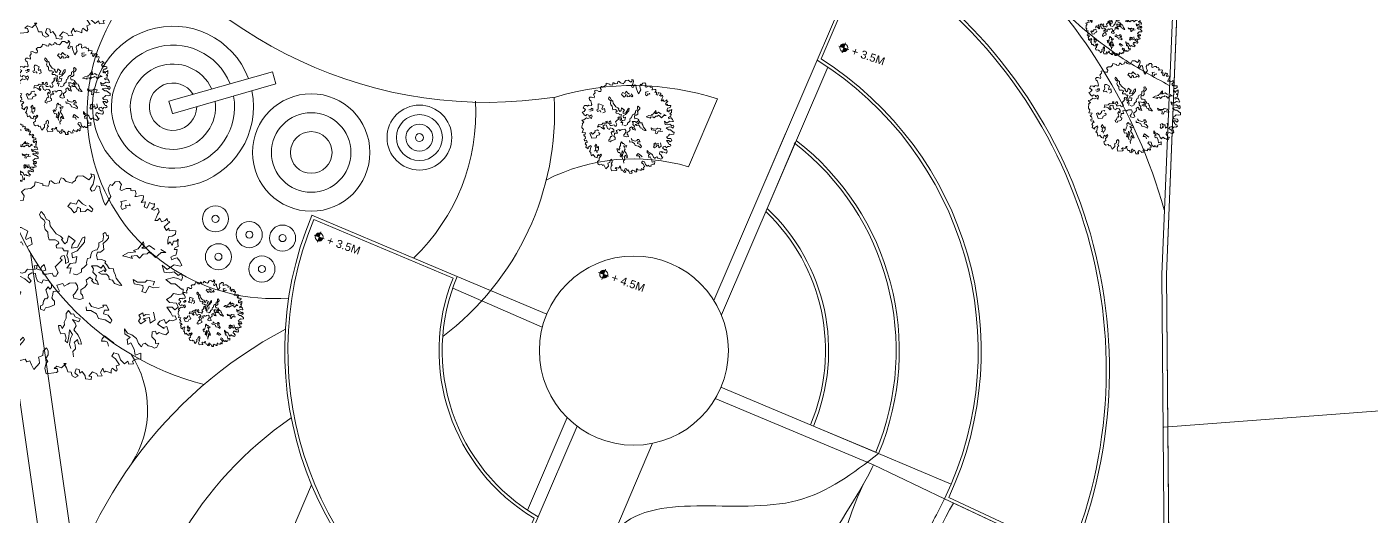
# Model space of a CAD drawing. Header units: metres. Extents: x -48 to 2360, y -1392 to 453.
# Drawn here: x 698.91 to 741.59, y -1304.75 to -1289.23 of the extents above; entities that cross this region are included whole.
import ezdxf
from ezdxf.enums import TextEntityAlignment as Align

# ---------------------------------------------------------------- set-up
doc = ezdxf.new("R2010")
doc.units = ezdxf.units.M
doc.layers.get('0').update_dxf_attribs({"color": 200})
for name, color, linetype, lineweight in [('corte3', 215, 'Continuous', 5), ('ESTRUC', 9, 'Continuous', 18), ('MUROS', 31, 'Continuous', 9), ('TODO', 210, 'Continuous', 5)]:
    doc.layers.add(name, color=color, linetype=linetype, lineweight=lineweight)
doc.layers.add('JARDINERAS', color=93, linetype='Continuous', lineweight=5, transparency=0.4)
doc.layers.add('SUELO', color=231, linetype='Continuous', lineweight=5, transparency=0.2)
doc.layers.add('Vegetación-h', color=7, linetype='Continuous', lineweight=5, true_color=0x5f7f00, transparency=0.5)
doc.layers.get('ESTRUC').off()
doc.styles.get("Standard").update_dxf_attribs({"font": 'arial.ttf'})

# ---------------------------------------------------------------- blocks, each defined once
blk = doc.blocks.new('arb29')
at = {"layer": 'Vegetación-h', "linetype": 'Continuous'}
for points in [[(1.833, -0.001), (1.929, -0.073), (1.976, -0.118), (2.022, -0.099), (2.061, -0.145), (2.008, -0.196), (1.95, -0.203), (1.91, -0.281), (1.857, -0.222), (1.793, -0.275), (1.774, -0.339), (1.91, -0.373), (1.878, -0.373), (1.942, -0.326), (2.001, -0.411), (1.976, -0.47), (1.905, -0.477), (1.846, -0.47), (1.812, -0.517), (1.78, -0.47), (1.727, -0.504), (1.748, -0.587), (1.833, -0.626), (1.852, -0.679), (1.905, -0.653), (1.897, -0.73), (1.865, -0.764), (1.799, -0.751), (1.74, -0.764), (1.676, -0.73), (1.644, -0.764), (1.636, -0.815), (1.565, -0.778), (1.5, -0.706), (1.402, -0.672), (1.317, -0.666), (1.245, -0.613), (1.277, -0.698), (1.389, -0.725), (1.349, -0.778), (1.389, -0.855), (1.434, -0.81), (1.525, -0.9), (1.578, -0.991), (1.663, -0.927), (1.695, -1.031), (1.631, -1.044), (1.565, -1.11), (1.597, -1.148), (1.525, -1.182), (1.487, -1.135), (1.447, -1.201), (1.357, -1.161), (1.291, -1.071), (1.206, -1.076), (1.192, -1.148), (1.264, -1.169), (1.37, -1.246), (1.323, -1.286), (1.362, -1.345), (1.349, -1.377), (1.264, -1.35), (1.259, -1.39), (1.277, -1.435), (1.232, -1.435), (1.179, -1.435), (1.155, -1.462), (1.109, -1.403), (1.096, -1.488), (1.141, -1.533), (1.07, -1.566), (1.043, -1.533), (0.958, -1.526), (0.919, -1.619), (0.966, -1.611), (0.977, -1.658), (0.881, -1.683), (0.854, -1.637), (0.783, -1.579), (0.75, -1.619), (0.716, -1.56), (0.665, -1.566), (0.665, -1.645), (0.737, -1.677), (0.698, -1.717), (0.639, -1.709), (0.599, -1.651), (0.541, -1.67), (0.495, -1.611), (0.424, -1.552), (0.463, -1.539), (0.41, -1.637), (0.32, -1.637), (0.293, -1.69), (0.339, -1.677), (0.371, -1.722), (0.352, -1.749), (0.189, -1.826), (0.131, -1.741), (0.123, -1.651), (0.144, -1.611), (0.091, -1.573), (0.11, -1.494), (0.085, -1.43), (0.038, -1.39), (0.006, -1.462), (0.025, -1.539), (-0.039, -1.592), (-0.013, -1.632), (0.014, -1.69), (-0.047, -1.826), (-0.111, -1.762), (-0.164, -1.704), (-0.209, -1.741), (-0.255, -1.704), (-0.332, -1.755), (-0.398, -1.736), (-0.451, -1.658), (-0.398, -1.586), (-0.43, -1.515), (-0.398, -1.435), (-0.379, -1.377), (-0.417, -1.345), (-0.462, -1.435), (-0.502, -1.396), (-0.523, -1.443), (-0.51, -1.526), (-0.6, -1.526), (-0.691, -1.462), (-0.744, -1.526), (-0.783, -1.467), (-0.808, -1.416), (-0.874, -1.39), (-0.855, -1.35), (-0.867, -1.265), (-0.874, -1.22), (-0.855, -1.201), (-0.893, -1.156), (-0.972, -1.254), (-0.946, -1.312), (-1.063, -1.278), (-1.063, -1.201), (-1.122, -1.169), (-1.103, -1.097), (-1.057, -1.076), (-1.116, -1.018), (-1.18, -1.063), (-1.188, -1.063), (-1.225, -1.012), (-1.174, -0.967), (-1.225, -0.887), (-1.265, -0.895), (-1.297, -0.855), (-1.259, -0.836), (-1.252, -0.751), (-1.377, -0.783), (-1.377, -0.719), (-1.377, -0.653), (-1.414, -0.64), (-1.454, -0.613), (-1.462, -0.581), (-1.48, -0.477), (-1.499, -0.464), (-1.486, -0.451), (-1.448, -0.379), (-1.52, -0.36), (-1.552, -0.334), (-1.48, -0.294), (-1.414, -0.196), (-1.35, -0.196), (-1.265, -0.124), (-1.22, -0.171), (-1.22, -0.065), (-1.265, -0.014), (-1.331, -0.105), (-1.356, -0.065), (-1.435, -0.065), (-1.462, -0.124), (-1.526, -0.112), (-1.552, -0.086), (-1.637, -0.033), (-1.579, 0.007), (-1.552, 0.103), (-1.664, 0.129), (-1.643, 0.233), (-1.558, 0.26), (-1.513, 0.247), (-1.486, 0.305), (-1.39, 0.318), (-1.377, 0.364), (-1.403, 0.403), (-1.462, 0.494), (-1.526, 0.515), (-1.565, 0.56), (-1.545, 0.613), (-1.486, 0.632), (-1.382, 0.638), (-1.39, 0.691), (-1.448, 0.749), (-1.414, 0.84), (-1.454, 0.906), (-1.395, 0.946), (-1.284, 0.933), (-1.212, 0.957), (-1.225, 1.037), (-1.292, 1.088), (-1.252, 1.154), (-1.154, 1.199), (-1.108, 1.271), (-1.122, 1.337), (-0.978, 1.35), (-0.972, 1.324), (-0.874, 1.343), (-0.874, 1.382), (-0.88, 1.433), (-0.861, 1.447), (-0.855, 1.447), (-0.783, 1.422), (-0.704, 1.467), (-0.712, 1.492), (-0.704, 1.558), (-0.664, 1.558), (-0.6, 1.526), (-0.483, 1.532), (-0.483, 1.552), (-0.451, 1.598), (-0.457, 1.63), (-0.438, 1.683), (-0.353, 1.721), (-0.228, 1.688), (-0.196, 1.76), (-0.228, 1.8), (-0.17, 1.8), (-0.143, 1.755), (-0.13, 1.636), (-0.151, 1.545), (-0.111, 1.513), (-0.071, 1.539), (-0.058, 1.63), (-0.007, 1.636), (0.038, 1.552), (0.157, 1.396), (0.203, 1.356), (0.24, 1.532), (0.189, 1.585), (0.15, 1.656), (0.157, 1.734), (0.195, 1.728)], [(0.195, 1.728), (0.227, 1.806), (0.293, 1.838), (0.346, 1.8), (0.346, 1.755), (0.359, 1.702), (0.392, 1.702), (0.45, 1.76), (0.528, 1.787), (0.541, 1.755), (0.573, 1.755), (0.613, 1.779), (0.652, 1.728), (0.645, 1.675), (0.671, 1.683), (0.743, 1.728), (0.788, 1.734), (0.801, 1.675), (0.783, 1.611), (0.854, 1.649), (0.86, 1.552), (0.913, 1.545), (0.926, 1.611), (0.926, 1.662), (0.998, 1.656), (1.017, 1.67), (1.03, 1.611), (0.998, 1.558), (1.049, 1.558), (1.102, 1.611), (1.141, 1.558), (1.128, 1.505), (1.128, 1.454), (1.121, 1.388), (1.168, 1.401), (1.192, 1.454), (1.24, 1.401), (1.298, 1.447), (1.317, 1.492), (1.336, 1.454), (1.381, 1.454), (1.349, 1.396), (1.317, 1.337), (1.376, 1.29), (1.402, 1.343), (1.421, 1.297), (1.48, 1.324), (1.538, 1.337), (1.551, 1.278), (1.506, 1.225), (1.453, 1.199), (1.453, 1.14), (1.48, 1.069), (1.506, 1.122), (1.559, 1.069), (1.559, 1.148), (1.61, 1.167), (1.623, 1.207), (1.644, 1.135), (1.663, 1.088), (1.623, 1.05), (1.617, 1.01), (1.668, 1.029), (1.676, 0.965), (1.676, 0.925), (1.636, 0.899), (1.604, 0.866), (1.636, 0.827), (1.676, 0.866), (1.716, 0.893), (1.78, 0.848), (1.838, 0.789), (1.812, 0.768), (1.708, 0.755), (1.655, 0.696), (1.617, 0.638), (1.506, 0.677), (1.578, 0.574), (1.676, 0.592), (1.748, 0.638), (1.833, 0.6), (1.878, 0.651), (1.923, 0.592), (1.923, 0.534), (1.846, 0.547), (1.767, 0.534), (1.65, 0.456), (1.767, 0.417), (1.833, 0.443), (1.969, 0.39), (2.001, 0.398), (2.022, 0.318), (1.95, 0.281), (1.865, 0.267), (1.838, 0.196), (1.78, 0.129), (1.846, 0.09), (1.969, 0.124), (2.022, 0.065), (1.982, -0.001), (1.918, 0.031), (1.833, -0.001)], [(0.528, 1.559), (0.437, 1.507), (0.469, 1.475), (0.469, 1.422), (0.508, 1.382), (0.561, 1.435), (0.535, 1.475), (0.619, 1.487), (0.6, 1.52)], [(-0.124, 1.233), (-0.195, 1.246), (-0.286, 1.291), (-0.3, 1.2), (-0.404, 1.194), (-0.424, 1.115), (-0.365, 1.096), (-0.281, 1.044), (-0.254, 1.089), (-0.261, 1.161), (-0.202, 1.155), (-0.182, 1.096), (-0.104, 1.135), (-0.078, 1.187), (0.007, 1.167), (0.013, 1.214), (-0.072, 1.259)], [(1.291, 0.901), (1.174, 0.933), (1.122, 0.867), (1.063, 0.848), (1.089, 0.894), (1.057, 0.965), (1.037, 0.919), (1.004, 0.815), (0.939, 0.756), (0.985, 0.75), (0.855, 0.685), (0.782, 0.606), (0.861, 0.613), (0.966, 0.62), (0.932, 0.652), (1.024, 0.692), (1.082, 0.665), (1.122, 0.75), (1.187, 0.783), (1.206, 0.822), (1.272, 0.808), (1.35, 0.769), (1.376, 0.815), (1.415, 0.887), (1.494, 0.913), (1.39, 0.933)], [(0.059, 0.013), (0.118, 0.013), (0.189, 0.091), (0.17, 0.137), (0.202, 0.189), (0.235, 0.248), (0.215, 0.28), (0.209, 0.352), (0.254, 0.384), (0.241, 0.436), (0.248, 0.502), (0.287, 0.541), (0.32, 0.554), (0.326, 0.626), (0.306, 0.685), (0.365, 0.744), (0.352, 0.815), (0.326, 0.861), (0.352, 0.894), (0.372, 0.887), (0.404, 0.848), (0.424, 0.867), (0.444, 0.822), (0.424, 0.769), (0.385, 0.697), (0.411, 0.652), (0.431, 0.6), (0.392, 0.535), (0.34, 0.522), (0.34, 0.463), (0.385, 0.391), (0.451, 0.418), (0.535, 0.418), (0.528, 0.384), (0.574, 0.359), (0.633, 0.313), (0.705, 0.332), (0.73, 0.286), (0.769, 0.254), (0.809, 0.189), (0.946, 0.104), (0.9, 0.091), (0.809, 0.091), (0.757, 0.137), (0.698, 0.13), (0.672, 0.175), (0.619, 0.202), (0.535, 0.17), (0.476, 0.182), (0.515, 0.215), (0.555, 0.261), (0.58, 0.234), (0.594, 0.268), (0.515, 0.332), (0.496, 0.274), (0.417, 0.286), (0.32, 0.254), (0.372, 0.215), (0.378, 0.157), (0.463, 0.118), (0.469, 0.046), (0.503, 0.032), (0.548, -0.02), (0.463, -0.02), (0.404, 0.007), (0.424, 0.026), (0.359, 0.052), (0.313, -0.02), (0.352, -0.079), (0.333, -0.144), (0.281, -0.209), (0.3, -0.274), (0.34, -0.294), (0.372, -0.346), (0.313, -0.385), (0.209, -0.392), (0.183, -0.346), (0.202, -0.306), (0.222, -0.215), (0.202, -0.163), (0.15, -0.124), (0.052, -0.163), (0.027, -0.19), (-0.02, -0.249), (-0.059, -0.209), (-0.15, -0.274), (-0.118, -0.313), (-0.072, -0.359), (-0.176, -0.399), (-0.163, -0.451), (-0.163, -0.515), (-0.137, -0.542), (-0.098, -0.555), (-0.078, -0.62), (-0.143, -0.678), (-0.209, -0.724), (-0.215, -0.771), (-0.286, -0.771), (-0.306, -0.718), (-0.274, -0.685), (-0.281, -0.62), (-0.267, -0.567), (-0.241, -0.562), (-0.229, -0.522), (-0.261, -0.476), (-0.306, -0.418), (-0.286, -0.353), (-0.248, -0.385), (-0.229, -0.346), (-0.248, -0.288), (-0.313, -0.249), (-0.411, -0.261), (-0.417, -0.326), (-0.502, -0.32), (-0.554, -0.249), (-0.58, -0.202), (-0.646, -0.215), (-0.691, -0.268), (-0.678, -0.313), (-0.606, -0.353), (-0.626, -0.392), (-0.73, -0.353), (-0.828, -0.34), (-0.88, -0.392), (-0.887, -0.281), (-0.808, -0.274), (-0.763, -0.242), (-0.737, -0.177), (-0.606, -0.138), (-0.646, -0.079), (-0.599, -0.052), (-0.587, -0.118), (-0.515, -0.118), (-0.515, -0.052), (-0.483, 0), (-0.424, -0.085), (-0.483, -0.124), (-0.443, -0.17), (-0.385, -0.15), (-0.3, -0.098), (-0.261, -0.144), (-0.215, -0.124), (-0.209, -0.085), (-0.202, -0.052), (-0.286, 0.026), (-0.261, 0.078), (-0.209, 0.182), (-0.254, 0.195), (-0.241, 0.241), (-0.202, 0.268), (-0.156, 0.202), (-0.13, 0.143), (-0.091, 0.182), (-0.111, 0.234), (-0.156, 0.286), (-0.163, 0.372), (-0.229, 0.345), (-0.274, 0.384), (-0.378, 0.352), (-0.397, 0.391), (-0.365, 0.443), (-0.385, 0.47), (-0.443, 0.483), (-0.542, 0.443), (-0.58, 0.495), (-0.613, 0.567), (-0.672, 0.593), (-0.717, 0.658), (-0.717, 0.717), (-0.75, 0.75), (-0.815, 0.769), (-0.855, 0.815), (-0.848, 0.874), (-0.776, 0.835), (-0.717, 0.776), (-0.652, 0.763), (-0.613, 0.685), (-0.463, 0.587), (-0.378, 0.574), (-0.326, 0.547), (-0.339, 0.522), (-0.261, 0.47), (-0.229, 0.515), (-0.241, 0.626), (-0.104, 0.581), (-0.13, 0.495), (-0.118, 0.436), (-0.026, 0.489), (0.007, 0.672), (0.039, 0.704), (0.065, 0.613), (-0.007, 0.424), (-0.084, 0.352), (-0.046, 0.28), (0.02, 0.326), (0.039, 0.215), (-0.052, 0.17), (-0.084, 0.071), (-0.013, 0.104), (-0.007, 0.039), (0, 0)], [(-0.87, 0.204), (-0.804, 0.27), (-0.87, 0.379), (-0.935, 0.314), (-0.956, 0.336), (-0.956, 0.467), (-1.089, 0.488), (-1.154, 0.467), (-1.132, 0.379), (-1.11, 0.336), (-1.089, 0.27), (-1.132, 0.226), (-1.089, 0.183), (-1.001, 0.248), (-0.956, 0.204)], [(1.472, 0.291), (1.472, 0.357), (1.341, 0.336), (1.319, 0.291), (1.188, 0.248), (1.1, 0.27), (1.144, 0.204), (1.297, 0.226), (1.319, 0.183), (1.319, 0.117), (1.384, 0.117), (1.407, 0.248), (1.494, 0.248), (1.582, 0.291)], [(-1.422, 0.137), (-1.331, 0.189), (-1.363, 0.215), (-1.291, 0.234), (-1.272, 0.157), (-1.363, 0.091)], [(1.585, -0.229), (1.513, -0.249), (1.487, -0.288), (1.461, -0.235), (1.408, -0.301), (1.447, -0.333), (1.435, -0.399), (1.487, -0.431), (1.553, -0.346), (1.501, -0.333), (1.598, -0.274), (1.644, -0.365), (1.709, -0.281), (1.637, -0.163)], [(0.496, -0.385), (0.555, -0.431), (0.685, -0.424), (0.764, -0.365), (0.737, -0.34), (0.802, -0.32), (0.874, -0.392), (0.796, -0.418), (0.802, -0.483), (0.887, -0.476), (0.978, -0.542), (0.978, -0.601), (0.868, -0.574), (0.744, -0.594), (0.685, -0.522), (0.567, -0.503), (0.496, -0.529), (0.469, -0.47)], [(-0.804, -0.519), (-0.848, -0.496), (-0.935, -0.562), (-0.913, -0.605), (-0.956, -0.693), (-0.979, -0.715), (-1.044, -0.671), (-1.089, -0.715), (-0.956, -0.869), (-0.804, -0.803), (-0.804, -0.715), (-0.717, -0.65), (-0.717, -0.605), (-0.782, -0.584)], [(0.548, -1.384), (0.508, -1.298), (0.535, -1.234), (0.503, -1.168), (0.476, -1.136), (0.515, -1.064), (0.555, -1.136), (0.607, -1.123), (0.567, -1.064), (0.503, -0.992), (0.398, -0.927), (0.411, -0.848), (0.378, -0.809), (0.313, -0.757), (0.431, -0.764), (0.437, -0.705), (0.34, -0.698), (0.3, -0.66), (0.261, -0.678), (0.195, -0.633), (0.17, -0.698), (0.202, -0.776), (0.189, -0.855), (0.209, -0.894), (0.195, -0.973), (0.15, -0.927), (0.111, -0.946), (0.15, -1.012), (0.202, -1.07), (0.267, -1.037), (0.313, -1.109), (0.313, -1.161), (0.365, -1.181), (0.352, -1.064), (0.326, -0.953), (0.398, -1.012), (0.392, -1.089), (0.411, -1.2), (0.456, -1.259)], [(1.144, -0.912), (1.078, -0.89), (0.947, -0.846), (0.926, -0.912), (0.926, -0.956), (0.991, -0.934), (1.034, -0.934), (1.078, -1)], [(-0.685, -1.311), (-0.646, -1.266), (-0.678, -1.227), (-0.685, -1.161), (-0.744, -1.129), (-0.717, -1.037), (-0.665, -1.103), (-0.633, -1.155), (-0.599, -1.089), (-0.567, -1.188), (-0.567, -1.259), (-0.619, -1.286), (-0.574, -1.345)]]:
    blk.add_lwpolyline(points, dxfattribs=at)
blk = doc.blocks.new('S-Nivel Planta')
at = {"ltscale": 0.5}
h = blk.add_hatch(color=256, dxfattribs=at)
h.paths.add_polyline_path([(-0.06, 0), (0, 0), (0, 0.06, 0.414214)])
h.paths.add_polyline_path([(0, -0.06, 0.414214), (0.06, 0), (0, 0)])
for p, q in [((0.08, 0), (-0.08, 0)), ((0, 0.08), (0, -0.08))]:
    blk.add_line(p, q, dxfattribs=at)
blk.add_circle((0, 0), 0.06, dxfattribs=at)
blk.add_attdef('NIVEL_PLANTA', text='', height=0.12).set_placement((0.13, 0), align=Align.MIDDLE_LEFT)

msp = doc.modelspace()

# ---------------------------------------------------------------- linework, layer by layer
at = {"layer": 'JARDINERAS', "transparency": 33554585}
for p, q in [((720.834, -1291.515), (719.911, -1293.664)), ((723.006, -1292.588), (722.053, -1294.806))]:
    msp.add_line(p, q, dxfattribs=at)
msp.add_lwpolyline([(735.021, -1295.032, 0.13926), (729.908, -1286.76)], format="xyb", dxfattribs=at)
at = {"layer": 'JARDINERAS', "ltscale": 0.05, "transparency": 33554585, "flags": 128}
for points in [[(703.529, -1291.975), (703.418, -1291.587), (706.708, -1290.649), (706.812, -1291.032), (703.549, -1291.977), (703.529, -1291.977)], [(699.019, -1296.392), (700.463, -1306.437)]]:
    msp.add_lwpolyline(points, dxfattribs=at)
at = {"layer": 'JARDINERAS', "ltscale": 0.05, "transparency": 33554585}
msp.add_lwpolyline([(719.911, -1293.664, 0.193172), (715.398, -1294.085)], format="xyb", dxfattribs=at)
for centre, radius in [((707.934, -1293.212), 1.863), ((707.934, -1293.212), 1.262), ((711.37, -1292.739), 1.029), ((711.37, -1292.739), 0.729), ((711.37, -1292.739), 0.428), ((711.37, -1292.739), 0.128), ((704.894, -1295.318), 0.414), ((704.894, -1295.318), 0.113), ((705.968, -1295.818), 0.414), ((705.968, -1295.818), 0.113), ((707.025, -1295.927), 0.414), ((707.025, -1295.927), 0.113), ((704.988, -1296.52), 0.414), ((704.988, -1296.52), 0.113), ((706.37, -1296.909), 0.414), ((706.37, -1296.909), 0.113)]:
    msp.add_circle(centre, radius, dxfattribs=at)
at = {"layer": 'JARDINERAS', "ltscale": 7, "transparency": 33554585}
msp.add_circle((707.934, -1293.212), 0.661, dxfattribs=at)
at = {"layer": 'JARDINERAS', "ltscale": 0.05, "transparency": 33554585}
for centre, radius, start, end in [((703.545, -1291.76), 2.556, 20.4368, 11.4559), ((703.545, -1291.76), 1.955, 21.8287, 10.004), ((703.545, -1291.76), 1.354, 24.4669, 7.2511), ((703.545, -1291.76), 0.753, 31.4203, 359.9858), ((699.563, -1301.364), 3.176, 327.5127, 33.446)]:
    msp.add_arc(centre, radius, start, end, dxfattribs=at)
msp.add_spline([(729.913, -1286.765), (733.72, -1290.241), (735.179, -1291.083)], degree=3, dxfattribs=at)
at = {"layer": 'JARDINERAS', "transparency": 33554585}
for points, knots in [([(725.95, -1302.761), (725.151, -1303.378), (722.776, -1305.213), (718.747, -1303.867), (717.565, -1305.259)], [0, 0, 0, 0, 2.983134, 8.871378, 8.871378, 8.871378, 8.871378]), ([(717.759, -1305.819), (718.569, -1305.366), (720.24, -1304.71), (723.001, -1307.937), (724.54, -1305.313), (725.472, -1303.723)], [0.813812, 0.813812, 0.813812, 0.813812, 3.321818, 6.042313, 10.223318, 10.223318, 10.223318, 10.223318])]:
    msp.add_open_spline(points, degree=3, knots=knots, dxfattribs=at)
at = {"layer": 'MUROS', "ltscale": 7, "transparency": 33554687}
for p, q in [((722.409, -1294.986), (723.294, -1292.925)), ((725.858, -1302.722), (723.881, -1301.892))]:
    msp.add_line(p, q, dxfattribs=at)
at = {"layer": 'MUROS', "transparency": 33554687}
for p, q in [((725.95, -1302.761), (720.945, -1300.659)), ((725.787, -1303.126), (720.765, -1301.017))]:
    msp.add_line(p, q, dxfattribs=at)
at = {"layer": 'MUROS', "ltscale": 7, "transparency": 33554687}
for points in [[(734.939, -1297.082), (736.519, -1259.038)], [(723.997, -1290.281), (720.722, -1297.906)], [(724.335, -1290.501), (720.958, -1298.367)], [(735.06, -1310.835), (734.939, -1297.082)], [(712.426, -1297.516), (715.272, -1298.756)], [(712.569, -1297.141), (715.413, -1298.336)], [(714.798, -1304.557), (716.059, -1301.62)], [(715.142, -1304.77), (716.376, -1301.896)], [(725.95, -1302.761), (728.257, -1303.73)], [(725.787, -1303.126), (728.046, -1304.2)]]:
    msp.add_lwpolyline(points, dxfattribs=at)
at = {"layer": 'MUROS', "transparency": 33554687}
for points in [[(725.565, -1286.632, -0.375049), (732.079, -1306.092), (731.718, -1305.923), (728.046, -1304.2, 0.381591), (723.997, -1290.281), (725.565, -1286.632)], [(725.95, -1302.761, 0.339772), (723.335, -1292.83, 0.339772)], [(725.858, -1302.722, 0.339772), (723.274, -1292.909, 0.339772)], [(723.881, -1301.892, 0.313493), (722.409, -1294.986, 0.311856)], [(707.958, -1295.206, 0.39323), (713.162, -1309.382), (715.142, -1304.77, -0.378074), (712.569, -1297.141), (707.959, -1295.205)], [(723.789, -1301.853, 0.311856), (722.367, -1295.084, 0.311856)], [(746.829, -1313.276), (735.098, -1315.195, -0.583991), (727.691, -1304.879, 0.017602), (728.046, -1304.2)]]:
    msp.add_lwpolyline(points, format="xyb", dxfattribs=at)
for points in [[(725.612, -1286.776, -0.371046), (732.027, -1305.957), (731.76, -1305.832), (728.179, -1304.152, 0.376732), (724.122, -1290.242)], [(708.013, -1295.337, 0.387832), (713.112, -1309.244), (715.015, -1304.812, -0.369366), (712.439, -1297.195)]]:
    msp.add_lwpolyline(points, format="xyb", close=True, dxfattribs=at)
at = {"layer": 'MUROS', "ltscale": 7, "transparency": 33554687}
msp.add_circle((718.179, -1299.497), 3, dxfattribs=at)
at = {"layer": 'SUELO', "ltscale": 0.05, "transparency": 33554585}
msp.add_line((701.293, -1319.244), (707.944, -1303.755), dxfattribs=at)
at = {"layer": 'SUELO', "ltscale": 7, "transparency": 33554585}
msp.add_line((702.05, -1317.482), (707.944, -1303.755), dxfattribs=at)
at = {"layer": 'SUELO', "transparency": 33554585, "flags": 128}
msp.add_lwpolyline([(694.964, -1275.209), (699.808, -1308.909)], dxfattribs=at)
at = {"layer": 'SUELO', "transparency": 33554585}
for centre, radius, start, end in [((706.742, -1291.929), 8.92, 126.5245, 255.6649), ((706.742, -1291.929), 5.92, 125.9004, 274.6289), ((713.673, -1311.261), 14.064, 117.7977, 170.3755), ((713.803, -1311.197), 11.564, 124.2209, 176.1901)]:
    msp.add_arc(centre, radius, start, end, dxfattribs=at)
at = {"layer": 'SUELO', "ltscale": 0.05, "transparency": 33554585}
for radius, start in [(8.92, 306.9972), (6.42, 313.8195)]:
    msp.add_arc((706.742, -1291.929), radius, start, 3.0348, dxfattribs=at)
at = {"layer": 'SUELO', "ltscale": 7, "transparency": 33554585}
msp.add_arc((713.803, -1311.197), 11.564, 124.2209, 176.1901, dxfattribs=at)
at = {"layer": 'TODO', "ltscale": 0.05, "transparency": 33554585}
msp.add_line((735.247, -1315.17), (735.089, -1297.085), dxfattribs=at)
at = {"layer": 'TODO', "transparency": 33554585}
for p, q in [((718.776, -1302.437), (709.852, -1323.222)), ((728.316, -1304.327), (729.741, -1304.996))]:
    msp.add_line(p, q, dxfattribs=at)
at = {"layer": 'TODO', "ltscale": 7, "transparency": 33554585}
msp.add_line((728.316, -1304.327), (729.741, -1304.996), dxfattribs=at)
at = {"layer": 'TODO', "ltscale": 0.05, "transparency": 33554687, "flags": 128}
msp.add_lwpolyline([(735.089, -1297.085), (736.609, -1259.035)], dxfattribs=at)
at = {"layer": 'TODO', "ltscale": 7, "transparency": 33554585}
msp.add_lwpolyline([(736.519, -1261.291), (736.519, -1261.291), (735.089, -1297.085), (735.247, -1315.17)], dxfattribs=at)
at = {"layer": 'TODO', "transparency": 33554585}
for points in [[(701.482, -1284.844, 0.304289), (715.688, -1291.452, -0.153601), (720.834, -1291.515)], [(729.158, -1316.276, -0.383113), (725.472, -1303.723, 0.020012), (725.787, -1303.126, 0.020012)], [(735.08, -1314.889, -0.622082), (728.328, -1304.332, -0.613986)]]:
    msp.add_lwpolyline(points, format="xyb", dxfattribs=at)
at = {"layer": 'TODO', "transparency": 33554687}
msp.add_lwpolyline([(707.959, -1295.205, 0.00002), (707.958, -1295.206, 0.00002)], format="xyb", dxfattribs=at)
at = {"layer": 'TODO', "transparency": 33554585, "flags": 128}
msp.add_lwpolyline([(759.087, -1300.105), (735.01, -1301.923)], dxfattribs=at)

# ---------------------------------------------------------------- block references
at = {"layer": 'corte3', "transparency": 33554687, "xscale": 2.117906149620211, "yscale": 2.117906149620211, "zscale": 2.117906149620211, "rotation": 341.0245459803515}
for p, values in [((724.844, -1289.889), {'NIVEL_PLANTA': '+ 3.5M'}), ((708.187, -1295.893), {'NIVEL_PLANTA': '+ 3.5M'}), ((717.221, -1297.076), {'NIVEL_PLANTA': '+ 4.5M'})]:
    msp.add_blockref('S-Nivel Planta', p, dxfattribs=at).add_auto_attribs(values)
at = {"layer": 'ESTRUC', "transparency": 33554687, "rotation": 340.8517009809033}
for p, xscale, yscale, zscale in [((699.34, -1286.255), 1.780749423520142, 1.780749423520142, 1.780749423520142), ((733.314, -1289.204), 0.4944016680540311, 0.4944016680540311, 0.4944016680540311), ((699.909, -1291.107), 0.814098957798466, 0.814098957798466, 0.814098957798466), ((733.893, -1291.72), 0.814098957798466, 0.814098957798466, 0.814098957798466), ((717.81, -1292.34), 0.814098957798466, 0.814098957798466, 0.814098957798466), ((698.102, -1293.193), 0.5770570380755836, 0.5770570380755836, 0.5770570380755836), ((700.272, -1297.049), 1.780749423520142, 1.780749423520142, 1.780749423520142), ((704.617, -1298.28), 0.5770570380755836, 0.5770570380755836, 0.5770570380755836)]:
    msp.add_blockref('arb29', p, dxfattribs=dict(at, xscale=xscale, yscale=yscale, zscale=zscale))

doc.saveas('drawing.dxf')
